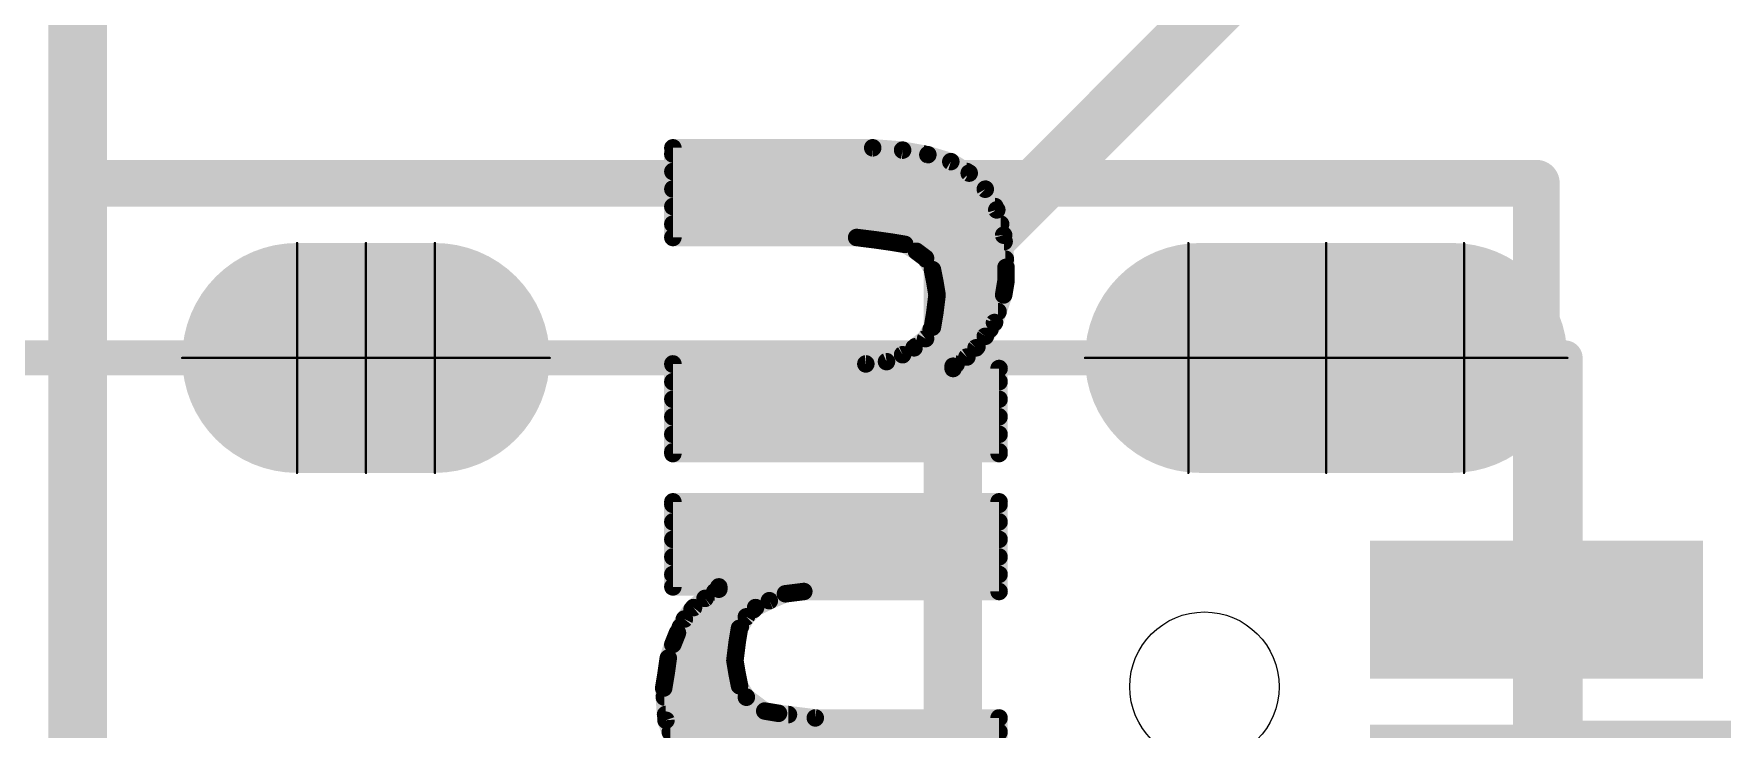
# Model space of a CAD drawing. Extents: x -29 to 78, y -18 to 28.
# Drawn here: x -0.19 to 7.16, y 13.5 to 16.53 of the extents above; entities that cross this region are included whole.
import ezdxf

# ---------------------------------------------------------------- set-up
doc = ezdxf.new("R2010")
doc.units = 0
for name, color, linetype in [('1', 12, 'CONTINUOUS'), ('16', 53, 'CONTINUOUS'), ('20', 53, 'CONTINUOUS'), ('21', 41, 'CONTINUOUS'), ('22', 40, 'CONTINUOUS'), ('51', 53, 'CONTINUOUS')]:
    doc.layers.add(name, color=color, linetype=linetype)

# ---------------------------------------------------------------- blocks, each defined once
blk = doc.blocks.new('RECT')
blk.add_solid([(-0.5, -0.5), (0.5, -0.5), (-0.5, 0.5), (0.5, 0.5)])
blk = doc.blocks.new('RECT160000X336000R100')
at = {"const_width": 0.5}
blk.add_lwpolyline([(0.25, -0.55), (0.25, 0.55, 0.4142), (0, 0.8), (0, 0.8, 0.4142), (-0.25, 0.55), (-0.25, -0.55, 0.4142), (0, -0.8), (0, -0.8, 0.4142)], format="xyb", close=True, dxfattribs=at)
blk.add_solid([(-0.0254, -0.5754), (0.0254, -0.5754), (-0.0254, 0.5754), (0.0254, 0.5754)])
blk = doc.blocks.new('RECT160000X256000R100')
at = {"const_width": 0.5}
blk.add_lwpolyline([(0.25, -0.3), (0.25, 0.3, 0.4142), (0, 0.55), (0, 0.55, 0.4142), (-0.25, 0.3), (-0.25, -0.3, 0.4142), (0, -0.55), (0, -0.55, 0.4142)], format="xyb", close=True, dxfattribs=at)
blk.add_solid([(-0.0254, -0.3254), (0.0254, -0.3254), (-0.0254, 0.3254), (0.0254, 0.3254)])

msp = doc.modelspace()

# ---------------------------------------------------------------- linework, layer by layer
at = {"layer": '1'}
for points, const_width in [([(0, 0), (0, 21.59)], 0.254), ([(0, 15.875), (6.35, 15.875)], 0.2032), ([(0, 5.715), (0, 15.875)], 0.2032), ([(6.35, 15.875), (6.35, 5.715)], 0.2032), ([(6.35, 13.245), (9.181, 13.245)], 0.5842)]:
    msp.add_lwpolyline(points, dxfattribs=dict(at, const_width=const_width))
for points, const_width in [([(0, 15.9258, 1), (0, 15.8242)], 0.1016), ([(0.0508, 15.875, 1), (-0.0508, 15.875)], 0.1016), ([(6.4008, 15.875, 1), (6.2992, 15.875)], 0.1016), ([(6.35, 15.8242, 1), (6.35, 15.9258)], 0.1016), ([(6.35, 13.3911, 1), (6.35, 13.099)], 0.2921)]:
    msp.add_lwpolyline(points, format="xyb", dxfattribs=dict(at, const_width=const_width))
at = {"layer": '16'}
for points, const_width in [([(0, 0), (0, 21.59)], 0.254), ([(3.81, 15.494), (5.461, 17.145)], 0.254), ([(0, 15.875), (6.35, 15.875)], 0.2032), ([(0, 5.715), (0, 15.875)], 0.2032), ([(6.35, 15.875), (6.35, 5.715)], 0.2032), ([(3.81, 12.7), (3.81, 15.494)], 0.254)]:
    msp.add_lwpolyline(points, dxfattribs=dict(at, const_width=const_width))
for points, const_width in [([(0, 15.9258, 1), (0, 15.8242)], 0.1016), ([(0.0508, 15.875, 1), (-0.0508, 15.875)], 0.1016), ([(6.4008, 15.875, 1), (6.2992, 15.875)], 0.1016), ([(6.35, 15.8242, 1), (6.35, 15.9258)], 0.1016), ([(3.8735, 15.494, 1), (3.7465, 15.494)], 0.127), ([(3.7651, 15.5389, 1), (3.8549, 15.4491)], 0.127)]:
    msp.add_lwpolyline(points, format="xyb", dxfattribs=dict(at, const_width=const_width))
at = {"layer": '20', "const_width": 0.2032}
msp.add_lwpolyline([(0, 0), (0, 21.59)], dxfattribs=at)
at = {"layer": '20'}
msp.add_circle((4.905, 13.685), 0.325, dxfattribs=at)
at = {"layer": '21', "const_width": 0.1524}
msp.add_lwpolyline([(4.15, 15.115), (2.35, 15.115)], dxfattribs=at)
at = {"layer": '21', "const_width": 0.0762}
for points in [[(2.35, 15.1531, 1), (2.35, 15.0769)], [(4.15, 15.0769, 1), (4.15, 15.1531)]]:
    msp.add_lwpolyline(points, format="xyb", dxfattribs=at)
at = {"layer": '22', "const_width": 0.0762}
for points in [[(3.461, 16.029), (2.591, 16.029)], [(2.591, 16.029), (2.591, 15.639)], [(2.591, 16.002), (3.6845, 16.002)], [(3.591, 16.019), (3.461, 16.029)], [(3.701, 15.999), (3.591, 16.019)], [(3.801, 15.969), (3.701, 15.999)], [(2.591, 15.9258), (3.8701, 15.9258)], [(3.881, 15.919), (3.801, 15.969)], [(3.951, 15.849), (3.881, 15.919)], [(2.591, 15.8496), (3.9504, 15.8496)], [(4.001, 15.759), (3.951, 15.849)], [(2.591, 15.7734), (3.993, 15.7734)], [(2.591, 15.6972), (4.0179, 15.6972)], [(4.031, 15.649), (4.001, 15.759)], [(2.591, 15.639), (3.391, 15.639)], [(3.391, 15.639), (3.471, 15.629)], [(3.471, 15.629), (3.541, 15.619)], [(3.527, 15.621), (4.033, 15.621)], [(3.541, 15.619), (3.601, 15.609)], [(4.041, 15.509), (4.031, 15.649)], [(3.601, 15.609), (3.651, 15.579)], [(3.651, 15.579), (3.691, 15.549)], [(3.691, 15.549), (3.721, 15.499)], [(3.6935, 15.5448), (4.0384, 15.5448)], [(3.721, 15.499), (3.731, 15.449)], [(4.041, 15.449), (4.041, 15.509)], [(3.7271, 15.4686), (4.041, 15.4686)], [(3.731, 15.449), (3.741, 15.389)], [(4.031, 15.389), (4.041, 15.449)], [(3.741, 15.389), (3.731, 15.309)], [(3.7404, 15.3924), (4.0316, 15.3924)], [(3.991, 15.269), (4.031, 15.389)], [(3.731, 15.309), (3.721, 15.249)], [(3.7319, 15.3162), (4.0067, 15.3162)], [(3.951, 15.209), (3.991, 15.269)], [(3.691, 15.199), (3.641, 15.159)], [(3.721, 15.249), (3.691, 15.199)], [(3.7156, 15.24), (3.9717, 15.24)], [(3.911, 15.159), (3.951, 15.209)], [(3.591, 15.129), (3.521, 15.099)], [(3.641, 15.159), (3.591, 15.129)], [(3.647, 15.1638), (3.9148, 15.1638)], [(3.811, 15.079), (3.871, 15.119)], [(3.871, 15.119), (3.911, 15.159)], [(3.431, 15.089), (2.591, 15.089)], [(2.591, 15.089), (2.591, 14.699)], [(2.591, 15.0876), (3.8239, 15.0876)], [(3.521, 15.099), (3.431, 15.089)], [(3.811, 15.069), (3.811, 15.079)], [(4.011, 15.069), (3.811, 15.069)], [(4.011, 14.699), (4.011, 15.069)], [(2.591, 15.0114), (4.011, 15.0114)], [(2.591, 14.9352), (4.011, 14.9352)], [(2.591, 14.859), (4.011, 14.859)], [(2.591, 14.7828), (4.011, 14.7828)], [(2.591, 14.7066), (4.011, 14.7066)], [(2.591, 14.699), (4.011, 14.699)], [(2.591, 14.489), (2.591, 14.119)], [(4.011, 14.489), (2.591, 14.489)], [(2.591, 14.478), (4.011, 14.478)], [(4.011, 14.099), (4.011, 14.489)], [(2.591, 14.4018), (4.011, 14.4018)], [(2.591, 14.3256), (4.011, 14.3256)], [(2.591, 14.2494), (4.011, 14.2494)], [(2.591, 14.1732), (4.011, 14.1732)], [(2.591, 14.119), (2.791, 14.119)], [(2.791, 14.109), (2.731, 14.069)], [(2.773, 14.097), (3.145, 14.097)], [(2.791, 14.119), (2.791, 14.109)], [(3.011, 14.059), (3.081, 14.089)], [(3.081, 14.089), (3.161, 14.099)], [(3.161, 14.099), (4.011, 14.099)], [(2.681, 14.029), (2.641, 13.979)], [(2.6744, 14.0208), (2.9428, 14.0208)], [(2.731, 14.069), (2.681, 14.029)], [(2.911, 13.989), (2.951, 14.029)], [(2.951, 14.029), (3.011, 14.059)], [(2.641, 13.979), (2.611, 13.919)], [(2.6238, 13.9446), (2.8844, 13.9446)], [(2.871, 13.879), (2.881, 13.939)], [(2.881, 13.939), (2.911, 13.989)], [(2.591, 13.869), (2.571, 13.809)], [(2.5908, 13.8684), (2.8697, 13.8684)], [(2.611, 13.919), (2.591, 13.869)], [(2.861, 13.799), (2.871, 13.879)], [(2.571, 13.809), (2.561, 13.739)], [(2.5686, 13.7922), (2.8621, 13.7922)], [(2.871, 13.739), (2.861, 13.799)], [(2.561, 13.739), (2.551, 13.679)], [(2.5572, 13.716), (2.8756, 13.716)], [(2.881, 13.689), (2.871, 13.739)], [(2.551, 13.679), (2.561, 13.539)], [(2.5538, 13.6398), (2.9105, 13.6398)], [(2.911, 13.639), (2.881, 13.689)], [(2.991, 13.579), (2.911, 13.639)], [(2.5592, 13.5636), (3.0942, 13.5636)], [(3.051, 13.569), (2.991, 13.579)], [(3.211, 13.549), (3.051, 13.569)], [(2.561, 13.539), (2.601, 13.429)], [(2.5798, 13.4874), (4.011, 13.4874)], [(4.011, 13.549), (3.211, 13.549)], [(4.011, 13.169), (4.011, 13.549)]]:
    msp.add_lwpolyline(points, dxfattribs=at)
at = {"layer": '22', "const_width": 0.0381}
for points in [[(2.591, 16.048, 1), (2.591, 16.0099)], [(2.591, 16.0211, 1), (2.591, 15.983)], [(2.6101, 16.029, 1), (2.572, 16.029)], [(3.4625, 16.048, 1), (3.4595, 16.01)], [(3.461, 16.0099, 1), (3.461, 16.048)], [(3.5944, 16.0377, 1), (3.5876, 16.0003)], [(3.5895, 16, 1), (3.5925, 16.038)], [(3.7065, 16.0172, 1), (3.6955, 15.9808)], [(3.6845, 15.983, 1), (3.6845, 16.0211)], [(3.6976, 15.9803, 1), (3.7044, 16.0177)], [(2.591, 15.9449, 1), (2.591, 15.9068)], [(3.8111, 15.9852, 1), (3.7909, 15.9528)], [(3.7955, 15.9508, 1), (3.8065, 15.9872)], [(3.8945, 15.9325, 1), (3.8675, 15.9055)], [(3.8701, 15.9068, 1), (3.8701, 15.9449)], [(3.8709, 15.9028, 1), (3.8911, 15.9352)], [(2.591, 15.8687, 1), (2.591, 15.8306)], [(3.9677, 15.8583, 1), (3.9343, 15.8397)], [(3.9375, 15.8355, 1), (3.9645, 15.8625)], [(3.9504, 15.8306, 1), (3.9504, 15.8687)], [(2.591, 15.7925, 1), (2.591, 15.7544)], [(3.993, 15.7544, 1), (3.993, 15.7925)], [(2.591, 15.7163, 1), (2.591, 15.6782)], [(4.0194, 15.764, 1), (3.9826, 15.754)], [(3.9843, 15.7497, 1), (4.0177, 15.7683)], [(4.0179, 15.6782, 1), (4.0179, 15.7163)], [(2.591, 15.6581, 1), (2.591, 15.62)], [(2.572, 15.639, 1), (2.6101, 15.639)], [(3.3934, 15.6579, 1), (3.3886, 15.6201)], [(3.391, 15.62, 1), (3.391, 15.6581)], [(3.4737, 15.6479, 1), (3.4683, 15.6101)], [(3.4686, 15.6101, 1), (3.4734, 15.6479)], [(3.527, 15.6401, 1), (3.527, 15.602)], [(3.5441, 15.6378, 1), (3.5379, 15.6002)], [(3.5383, 15.6001, 1), (3.5437, 15.6379)], [(4.05, 15.6504, 1), (4.012, 15.6476)], [(4.0126, 15.644, 1), (4.0494, 15.654)], [(4.033, 15.602, 1), (4.033, 15.6401)], [(3.6108, 15.6253, 1), (3.5912, 15.5927)], [(3.5979, 15.5902, 1), (3.6041, 15.6278)], [(3.6624, 15.5942, 1), (3.6396, 15.5638)], [(3.6412, 15.5627, 1), (3.6608, 15.5953)], [(3.7073, 15.5588, 1), (3.6747, 15.5392)], [(3.6935, 15.5639, 1), (3.6935, 15.5258)], [(3.6796, 15.5338, 1), (3.7024, 15.5642)], [(4.0384, 15.5258, 1), (4.0384, 15.5639)], [(3.7397, 15.5027, 1), (3.7023, 15.4953)], [(3.7047, 15.4892, 1), (3.7373, 15.5088)], [(4.0601, 15.509, 1), (4.022, 15.509)], [(4.022, 15.5076, 1), (4.06, 15.5104)], [(3.7271, 15.4877, 1), (3.7271, 15.4496)], [(3.7498, 15.4521, 1), (3.7122, 15.4459)], [(3.7123, 15.4453, 1), (3.7497, 15.4527)], [(4.022, 15.449, 1), (4.0601, 15.449)], [(4.0598, 15.4459, 1), (4.0222, 15.4521)], [(4.041, 15.4496, 1), (4.041, 15.4877)], [(3.7404, 15.4115, 1), (3.7404, 15.3734)], [(3.7599, 15.3866, 1), (3.7221, 15.3914)], [(3.7222, 15.3859, 1), (3.7598, 15.3921)], [(4.0122, 15.3921, 1), (4.0498, 15.3859)], [(4.0491, 15.383, 1), (4.0129, 15.395)], [(4.0316, 15.3734, 1), (4.0316, 15.4115)], [(3.7121, 15.3114, 1), (3.7499, 15.3066)], [(3.7498, 15.3059, 1), (3.7122, 15.3121)], [(3.7319, 15.3353, 1), (3.7319, 15.2972)], [(3.9729, 15.275, 1), (4.0091, 15.263)], [(4.0069, 15.2584, 1), (3.9751, 15.2796)], [(4.0067, 15.2972, 1), (4.0067, 15.3353)], [(3.6747, 15.2088, 1), (3.7073, 15.1892)], [(3.7029, 15.1841, 1), (3.6791, 15.2139)], [(3.7156, 15.2591, 1), (3.7156, 15.221)], [(3.7022, 15.2521, 1), (3.7398, 15.2459)], [(3.7373, 15.2392, 1), (3.7047, 15.2588)], [(3.9351, 15.2196, 1), (3.9669, 15.1984)], [(3.9659, 15.1971, 1), (3.9361, 15.2209)], [(3.9717, 15.221, 1), (3.9717, 15.2591)], [(3.5812, 15.1453, 1), (3.6008, 15.1127)], [(3.5985, 15.1115, 1), (3.5835, 15.1465)], [(3.6291, 15.1739, 1), (3.6529, 15.1441)], [(3.647, 15.1829, 1), (3.647, 15.1448)], [(3.6508, 15.1427, 1), (3.6312, 15.1753)], [(3.8575, 15.1325, 1), (3.8845, 15.1055)], [(3.8816, 15.1031, 1), (3.8604, 15.1349)], [(3.8961, 15.1709, 1), (3.9259, 15.1471)], [(3.9245, 15.1455, 1), (3.8975, 15.1725)], [(3.9148, 15.1448, 1), (3.9148, 15.1829)], [(2.591, 15.1081, 1), (2.591, 15.07)], [(2.591, 15.1067, 1), (2.591, 15.0686)], [(2.6101, 15.089, 1), (2.572, 15.089)], [(3.4289, 15.1079, 1), (3.4331, 15.0701)], [(3.431, 15.07, 1), (3.431, 15.1081)], [(3.5135, 15.1165, 1), (3.5285, 15.0815)], [(3.5231, 15.0801, 1), (3.5189, 15.1179)], [(3.8004, 15.0949, 1), (3.8216, 15.0631)], [(3.8301, 15.079, 1), (3.792, 15.079)], [(3.811, 15.0881, 1), (3.811, 15.05)], [(3.792, 15.069, 1), (3.8301, 15.069)], [(3.8239, 15.0686, 1), (3.8239, 15.1067)], [(4.0301, 15.069, 1), (3.992, 15.069)], [(4.011, 15.05, 1), (4.011, 15.0881)], [(2.591, 15.0305, 1), (2.591, 14.9924)], [(4.011, 14.9924, 1), (4.011, 15.0305)], [(2.591, 14.9543, 1), (2.591, 14.9162)], [(4.011, 14.9162, 1), (4.011, 14.9543)], [(2.591, 14.878, 1), (2.591, 14.8399)], [(4.011, 14.8399, 1), (4.011, 14.878)], [(2.591, 14.8018, 1), (2.591, 14.7637)], [(4.011, 14.7637, 1), (4.011, 14.8018)], [(2.591, 14.7256, 1), (2.591, 14.6875)], [(2.591, 14.718, 1), (2.591, 14.6799)], [(2.572, 14.699, 1), (2.6101, 14.699)], [(3.992, 14.699, 1), (4.0301, 14.699)], [(4.011, 14.6875, 1), (4.011, 14.7256)], [(4.011, 14.6799, 1), (4.011, 14.718)], [(2.591, 14.5081, 1), (2.591, 14.47)], [(2.591, 14.4971, 1), (2.591, 14.459)], [(2.6101, 14.489, 1), (2.572, 14.489)], [(4.0301, 14.489, 1), (3.992, 14.489)], [(4.011, 14.47, 1), (4.011, 14.5081)], [(4.011, 14.459, 1), (4.011, 14.4971)], [(2.591, 14.4209, 1), (2.591, 14.3828)], [(4.011, 14.3828, 1), (4.011, 14.4209)], [(2.591, 14.3447, 1), (2.591, 14.3066)], [(4.011, 14.3066, 1), (4.011, 14.3447)], [(2.591, 14.2685, 1), (2.591, 14.2304)], [(4.011, 14.2304, 1), (4.011, 14.2685)], [(2.591, 14.1923, 1), (2.591, 14.1542)], [(4.011, 14.1542, 1), (4.011, 14.1923)], [(2.591, 14.1381, 1), (2.591, 14.1)], [(2.572, 14.119, 1), (2.6101, 14.119)], [(2.773, 14.1161, 1), (2.773, 14.078)], [(2.81, 14.119, 1), (2.7719, 14.119)], [(2.7719, 14.109, 1), (2.81, 14.109)], [(2.8016, 14.0931, 1), (2.7804, 14.1249)], [(2.791, 14.1, 1), (2.791, 14.1381)], [(3.0786, 14.1079, 1), (3.0834, 14.0701)], [(3.0885, 14.0715, 1), (3.0735, 14.1065)], [(3.161, 14.1181, 1), (3.161, 14.08)], [(3.145, 14.078, 1), (3.145, 14.1161)], [(3.1634, 14.0801, 1), (3.1586, 14.1179)], [(3.992, 14.099, 1), (4.0301, 14.099)], [(4.011, 14.08, 1), (4.011, 14.1181)], [(2.6744, 14.0399, 1), (2.6744, 14.0018)], [(2.6691, 14.0439, 1), (2.6929, 14.0141)], [(2.6959, 14.0171, 1), (2.6661, 14.0409)], [(2.7204, 14.0849, 1), (2.7416, 14.0531)], [(2.7429, 14.0541, 1), (2.7191, 14.0839)], [(2.9425, 14.046, 1), (2.9595, 14.012)], [(2.9645, 14.0155, 1), (2.9375, 14.0425)], [(2.9428, 14.0018, 1), (2.9428, 14.0399)], [(3.0035, 14.0765, 1), (3.0185, 14.0415)], [(3.0195, 14.042, 1), (3.0025, 14.076)], [(2.6238, 13.9637, 1), (2.6238, 13.9256)], [(2.6261, 13.9909, 1), (2.6559, 13.9671)], [(2.658, 13.9705, 1), (2.624, 13.9875)], [(2.8647, 13.9488, 1), (2.8973, 13.9292)], [(2.8998, 13.9359, 1), (2.8622, 13.9421)], [(2.8844, 13.9256, 1), (2.8844, 13.9637)], [(2.8975, 14.0025, 1), (2.9245, 13.9755)], [(2.9273, 13.9792, 1), (2.8947, 13.9988)], [(2.5908, 13.8875, 1), (2.5908, 13.8494)], [(2.5733, 13.8761, 1), (2.6087, 13.8619)], [(2.6091, 13.863, 1), (2.5729, 13.875)], [(2.594, 13.9275, 1), (2.628, 13.9105)], [(2.6287, 13.9119, 1), (2.5933, 13.9261)], [(2.8522, 13.8821, 1), (2.8898, 13.8759)], [(2.8899, 13.8766, 1), (2.8521, 13.8814)], [(2.8697, 13.8494, 1), (2.8697, 13.8875)], [(2.5686, 13.8113, 1), (2.5686, 13.7732)], [(2.5529, 13.815, 1), (2.5891, 13.803)], [(2.5899, 13.8063, 1), (2.5521, 13.8117)], [(2.8798, 13.8021, 1), (2.8422, 13.7959)], [(2.8421, 13.8014, 1), (2.8799, 13.7966)], [(2.8621, 13.7732, 1), (2.8621, 13.8113)], [(2.5572, 13.7351, 1), (2.5572, 13.697)], [(2.5421, 13.7417, 1), (2.5799, 13.7363)], [(2.5798, 13.7359, 1), (2.5422, 13.7421)], [(2.8897, 13.7427, 1), (2.8523, 13.7353)], [(2.8522, 13.7359, 1), (2.8898, 13.7421)], [(2.8756, 13.697, 1), (2.8756, 13.7351)], [(2.57, 13.6804, 1), (2.532, 13.6776)], [(2.5322, 13.6821, 1), (2.5698, 13.6759)], [(2.5538, 13.6589, 1), (2.5538, 13.6208)], [(2.8973, 13.6988, 1), (2.8647, 13.6792)], [(2.8623, 13.6853, 1), (2.8997, 13.6927)], [(2.9224, 13.6542, 1), (2.8996, 13.6238)], [(2.9105, 13.6208, 1), (2.9105, 13.6589)], [(2.5592, 13.5827, 1), (2.5592, 13.5446)], [(2.8947, 13.6292, 1), (2.9273, 13.6488)], [(2.9941, 13.5978, 1), (2.9879, 13.5602)], [(2.9796, 13.5638, 1), (3.0024, 13.5942)], [(3.0534, 13.5879, 1), (3.0486, 13.5501)], [(3.0479, 13.5502, 1), (3.0541, 13.5878)], [(3.0942, 13.5446, 1), (3.0942, 13.5827)], [(2.5789, 13.5455, 1), (2.5431, 13.5325)], [(2.542, 13.5376, 1), (2.58, 13.5404)], [(2.5798, 13.5065, 1), (2.5798, 13.4684)], [(3.211, 13.5681, 1), (3.211, 13.53)], [(3.2086, 13.5301, 1), (3.2134, 13.5679)], [(4.0301, 13.549, 1), (3.992, 13.549)], [(4.011, 13.53, 1), (4.011, 13.5681)], [(4.011, 13.4684, 1), (4.011, 13.5065)]]:
    msp.add_lwpolyline(points, format="xyb", dxfattribs=at)
at = {"layer": '51'}
for points, const_width in [([(0.955, 15.615), (0.955, 14.615)], 0.01), ([(1.255, 15.615), (1.255, 14.615)], 0.01), ([(1.555, 15.615), (1.555, 14.615)], 0.01), ([(4.835, 15.615), (4.835, 14.615)], 0.01), ([(5.435, 15.615), (5.435, 14.615)], 0.01), ([(6.035, 15.615), (6.035, 14.615)], 0.01), ([(-1.345, 15.115), (6.475, 15.115)], 0.1524), ([(6.475, 15.115), (6.475, 6.475)], 0.1524), ([(2.055, 15.115), (0.455, 15.115)], 0.01), ([(6.475, 15.115), (4.385, 15.115)], 0.01), ([(6.485, 15.115), (6.475, 15.115)], 0.01)]:
    msp.add_lwpolyline(points, dxfattribs=dict(at, const_width=const_width))
for points, const_width in [([(0.9575, 15.615, 1), (0.9525, 15.615)], 0.005), ([(1.2575, 15.615, 1), (1.2525, 15.615)], 0.005), ([(1.5575, 15.615, 1), (1.5525, 15.615)], 0.005), ([(4.8375, 15.615, 1), (4.8325, 15.615)], 0.005), ([(5.4375, 15.615, 1), (5.4325, 15.615)], 0.005), ([(6.0375, 15.615, 1), (6.0325, 15.615)], 0.005), ([(6.5131, 15.115, 1), (6.4369, 15.115)], 0.0762), ([(6.475, 15.0769, 1), (6.475, 15.1531)], 0.0762), ([(0.455, 15.1175, 1), (0.455, 15.1125)], 0.005), ([(2.055, 15.1125, 1), (2.055, 15.1175)], 0.005), ([(4.385, 15.1175, 1), (4.385, 15.1125)], 0.005), ([(6.475, 15.1175, 1), (6.475, 15.1125)], 0.005), ([(6.475, 15.1125, 1), (6.475, 15.1175)], 0.005), ([(6.485, 15.1125, 1), (6.485, 15.1175)], 0.005), ([(0.9525, 14.615, 1), (0.9575, 14.615)], 0.005), ([(1.2525, 14.615, 1), (1.2575, 14.615)], 0.005), ([(1.5525, 14.615, 1), (1.5575, 14.615)], 0.005), ([(4.8325, 14.615, 1), (4.8375, 14.615)], 0.005), ([(5.4325, 14.615, 1), (5.4375, 14.615)], 0.005), ([(6.0325, 14.615, 1), (6.0375, 14.615)], 0.005)]:
    msp.add_lwpolyline(points, format="xyb", dxfattribs=dict(at, const_width=const_width))

# ---------------------------------------------------------------- block references
at = {"layer": '1', "rotation": 90}
for name, p in [('RECT160000X256000R100', (1.255, 15.115)), ('RECT160000X336000R100', (5.435, 15.115))]:
    msp.add_blockref(name, p, dxfattribs=at)
at = {"layer": '1', "yscale": 1.45, "rotation": 90}
for p, xscale in [((6.35, 14.02), 0.6), ((6.35, 13.245), 0.55)]:
    msp.add_blockref('RECT', p, dxfattribs=dict(at, xscale=xscale))
at = {"layer": '16', "rotation": 270}
for name, p in [('RECT160000X256000R100', (1.255, 15.115)), ('RECT160000X336000R100', (5.435, 15.115))]:
    msp.add_blockref(name, p, dxfattribs=at)

doc.saveas('drawing.dxf')
